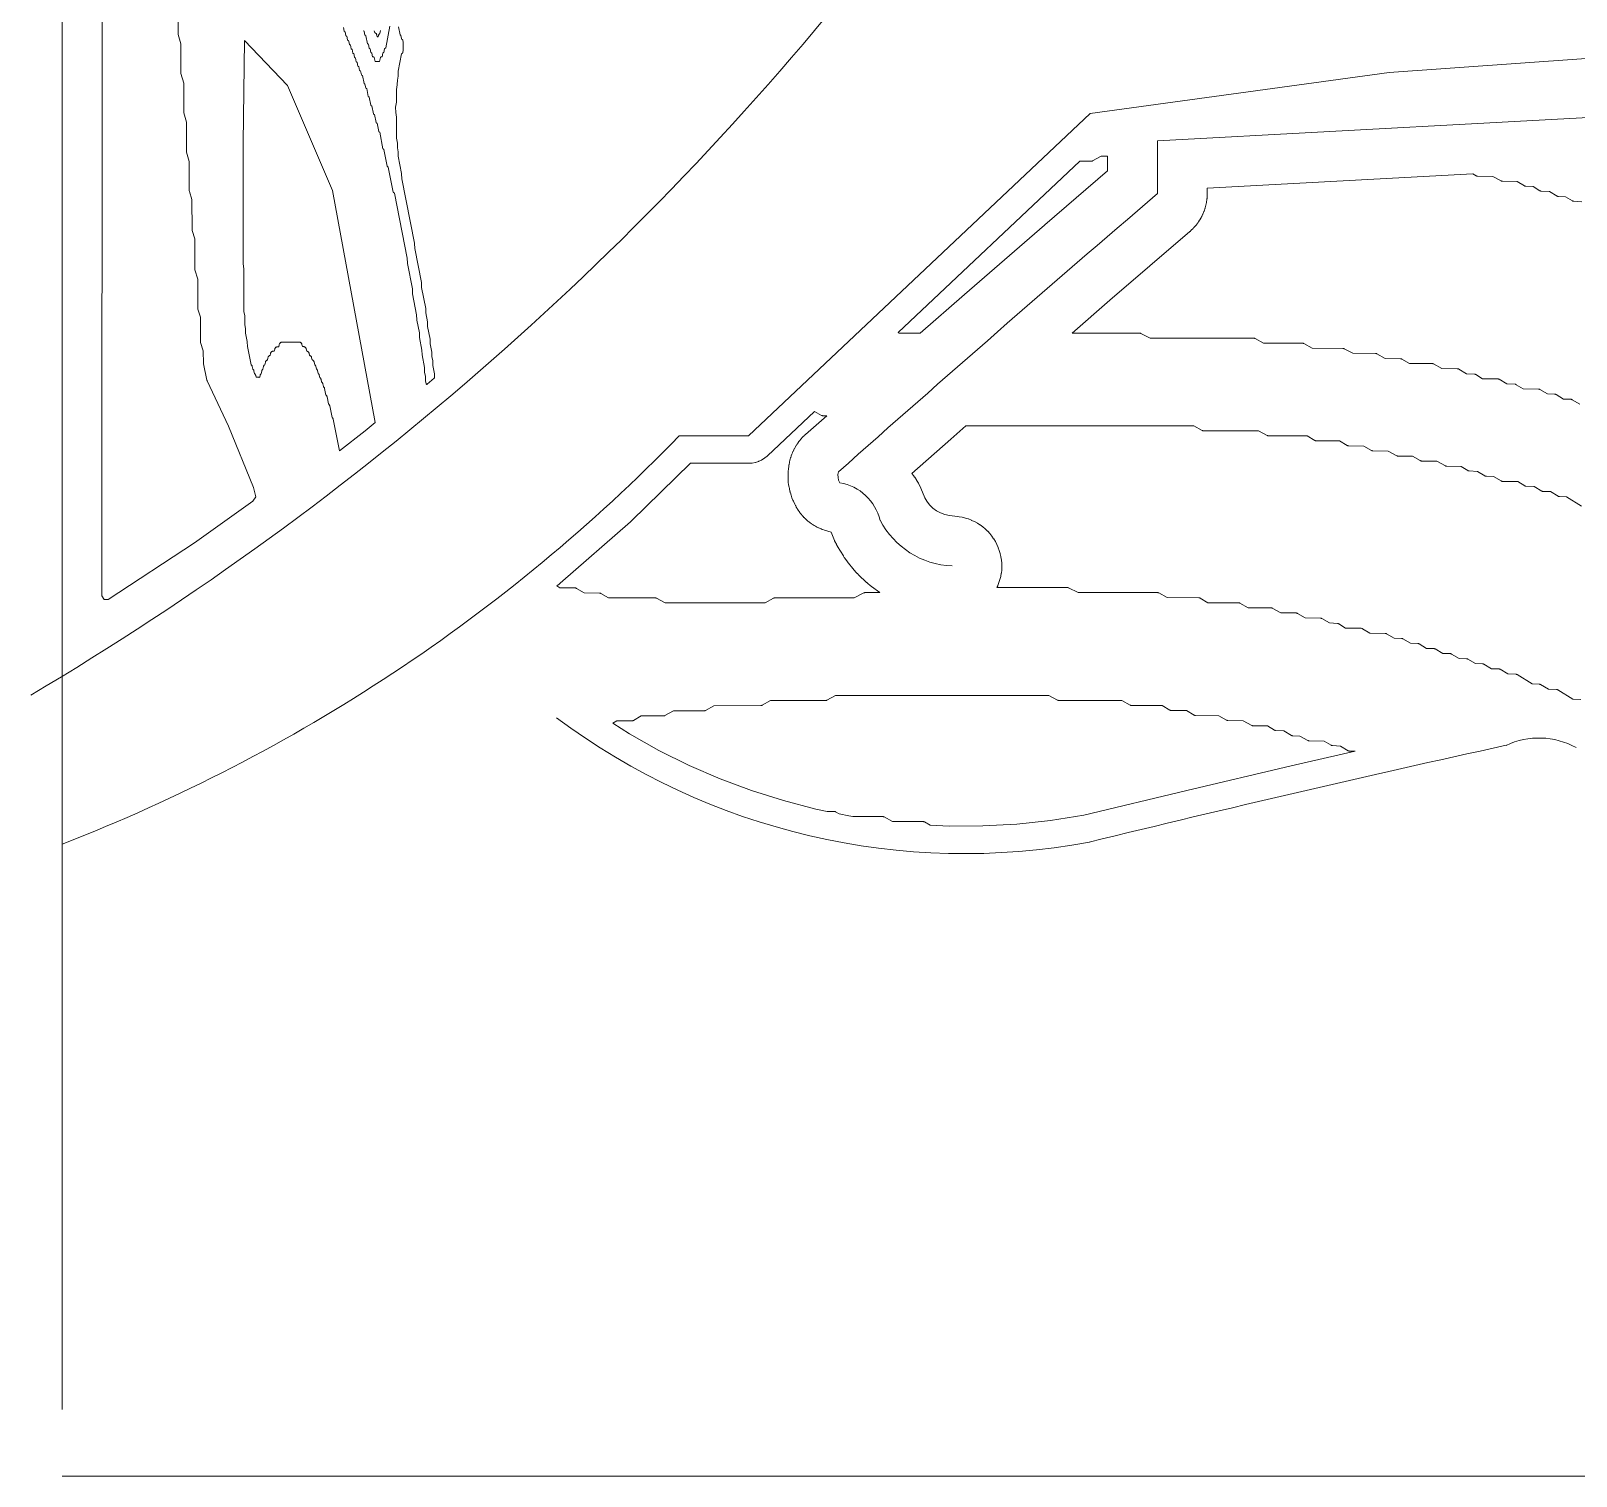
# Model space of a CAD drawing. Header units: inches. Extents: x 36 to 190, y -75 to 56.
# Drawn here: x 145.97 to 159.76, y -28.69 to -15.79 of the extents above; entities that cross this region are included whole.
import ezdxf

# ---------------------------------------------------------------- set-up
doc = ezdxf.new("R2010")
doc.units = ezdxf.units.IN
doc.layers.add('01_ORIGINAL_CAD', color=7, linetype='Continuous', lineweight=20)
doc.layers.add('03_ADDED_AREAS_SAME_COMPOSITION', color=7, linetype='Continuous', lineweight=15)

# ---------------------------------------------------------------- blocks, each defined once
blk = doc.blocks.new('06_WAVES')
at = {"layer": '01_ORIGINAL_CAD'}
for p, q in [((36.248, 17.906), (36.248, 55.9)), ((71.442, 17.312), (36.248, 17.312))]:
    blk.add_line(p, q, dxfattribs=at)
blk.add_lwpolyline([(53.65, 30.945), (50.4, 30.004), (48.095, 29.84), (45.427, 29.473), (42.376, 26.597), (41.758, 26.597, -0.10797), (36.248, 22.954)], format="xyb", dxfattribs=at)
blk.add_lwpolyline([(46.027, 28.759), (46.027, 29.23), (50.643, 29.479)], dxfattribs=at)
for centre, radius, start, end in [((22.02, 47.825), 27.364, 300.648, 321.9453), ((177.596, -125.015), 202.378, 130.55026, 131.62005), ((43.293, 26.24), 0.119, 162.5746, 211.3187), ((43.119, 25.741), 0.443, 13.2811, 80.611), ((44.225, 26.196), 0.761, 207.5896, 267.5639), ((44.306, 28.951), 6.083, 233.183, 280.5392), ((49.433, 23.211), 0.689, 61.2688, 115.2094), ((83.889, -134.15), 161.762, 102.40484, 103.75801)]:
    blk.add_arc(centre, radius, start, end, dxfattribs=at)
at = {"layer": '03_ADDED_AREAS_SAME_COMPOSITION'}
for points in [[(38.939, 30.212), (38.94, 30.211), (38.94, 30.211), (38.941, 30.211), (38.941, 30.211), (38.942, 30.21), (38.942, 30.21), (38.942, 30.209), (38.943, 30.209), (38.943, 30.208), (38.943, 30.208), (38.943, 30.207), (38.95, 30.174), (38.954, 30.173), (38.954, 30.173), (38.955, 30.173), (38.956, 30.172), (38.956, 30.172), (38.957, 30.172), (38.957, 30.171), (38.957, 30.171), (38.958, 30.17), (38.958, 30.17), (38.958, 30.169), (38.958, 30.169), (38.959, 30.168), (38.973, 30.097), (38.978, 30.095), (38.979, 30.095), (38.979, 30.094), (38.98, 30.094), (38.98, 30.094), (38.98, 30.093), (38.981, 30.093), (38.981, 30.092), (38.981, 30.092), (38.981, 30.091), (38.982, 30.091), (38.989, 30.057), (38.992, 30.056), (38.993, 30.056), (38.993, 30.056), (38.994, 30.056), (38.994, 30.056), (38.995, 30.055), (38.995, 30.055), (38.996, 30.054), (38.996, 30.054), (38.996, 30.053), (38.997, 30.053), (38.997, 30.052), (38.997, 30.052), (39.004, 30.018), (39.008, 30.018), (39.008, 30.017), (39.009, 30.017), (39.009, 30.017), (39.01, 30.017), (39.01, 30.016), (39.011, 30.016), (39.011, 30.016), (39.011, 30.015), (39.012, 30.015), (39.012, 30.014), (39.012, 30.013), (39.012, 30.013), (39.019, 29.98), (39.03, 29.979), (39.031, 29.979), (39.031, 29.979), (39.032, 29.978), (39.032, 29.978), (39.033, 29.978), (39.033, 29.978), (39.034, 29.977), (39.034, 29.977), (39.034, 29.976), (39.035, 29.976), (39.035, 29.975), (39.035, 29.975), (39.035, 29.974), (39.043, 29.94), (39.08, 29.94), (39.089, 29.975), (39.089, 29.975), (39.089, 29.976), (39.089, 29.976), (39.09, 29.977), (39.09, 29.977), (39.091, 29.978), (39.091, 29.978), (39.092, 29.978), (39.092, 29.979), (39.093, 29.979), (39.093, 29.979), (39.094, 29.979), (39.105, 29.98), (39.112, 30.013), (39.112, 30.014), (39.112, 30.014), (39.112, 30.015), (39.113, 30.015), (39.113, 30.016), (39.113, 30.016), (39.114, 30.017), (39.114, 30.017), (39.115, 30.017), (39.115, 30.018), (39.116, 30.018), (39.116, 30.018), (39.12, 30.019), (39.127, 30.052), (39.127, 30.053), (39.127, 30.053), (39.128, 30.054), (39.128, 30.054), (39.128, 30.055), (39.129, 30.055), (39.129, 30.056), (39.129, 30.056), (39.137, 30.061), (39.174, 30.253)], [(39.25, 30.247), (39.265, 30.176), (39.27, 30.174), (39.271, 30.173), (39.271, 30.173), (39.271, 30.173), (39.272, 30.172), (39.272, 30.172), (39.273, 30.172), (39.273, 30.171), (39.273, 30.171), (39.273, 30.17), (39.273, 30.169), (39.28, 30.136), (39.284, 30.135), (39.285, 30.135), (39.285, 30.135), (39.286, 30.135), (39.286, 30.134), (39.287, 30.134), (39.287, 30.134), (39.288, 30.133), (39.288, 30.133), (39.288, 30.132), (39.288, 30.132), (39.289, 30.131), (39.289, 30.131), (39.294, 30.105), (39.294, 30.104), (39.294, 30.103), (39.294, 30.043), (39.294, 30.043), (39.294, 30.042), (39.289, 30.016), (39.289, 30.016), (39.289, 30.015), (39.288, 30.015), (39.288, 30.014), (39.288, 30.014), (39.287, 30.013), (39.287, 30.013), (39.287, 30.012), (39.279, 30.007), (39.249, 29.851), (39.248, 29.81), (39.248, 29.809), (39.248, 29.809), (39.241, 29.773), (39.24, 29.732), (39.24, 29.731), (39.24, 29.731), (39.233, 29.688), (39.233, 29.576), (39.233, 29.576), (39.233, 29.575), (39.225, 29.532), (39.226, 29.482), (39.233, 29.443), (39.233, 29.442), (39.233, 29.442), (39.233, 29.253), (39.241, 29.21), (39.241, 29.209), (39.241, 29.209), (39.241, 29.167), (39.248, 29.132), (39.248, 29.131), (39.248, 29.131), (39.249, 29.093), (39.279, 28.938), (39.279, 28.937), (39.279, 28.937), (39.28, 28.892), (39.395, 28.316), (39.395, 28.315), (39.395, 28.315), (39.396, 28.27), (39.456, 27.966), (39.456, 27.965), (39.456, 27.965), (39.457, 27.92), (39.495, 27.733), (39.495, 27.732), (39.495, 27.732), (39.495, 27.694), (39.51, 27.616), (39.51, 27.616), (39.51, 27.615), (39.511, 27.574), (39.533, 27.461), (39.533, 27.46), (39.533, 27.46), (39.534, 27.418), (39.549, 27.344), (39.549, 27.343), (39.549, 27.343), (39.549, 27.305), (39.556, 27.266), (39.556, 27.266), (39.556, 27.265), (39.557, 27.224), (39.572, 27.15), (39.572, 27.149), (39.572, 27.149), (39.572, 27.116), (39.572, 27.115), (39.572, 27.115), (39.572, 27.114), (39.572, 27.114), (39.571, 27.113), (39.571, 27.113), (39.571, 27.112), (39.57, 27.112), (39.57, 27.111), (39.507, 27.057), (39.506, 27.057), (39.506, 27.057), (39.505, 27.056), (39.505, 27.056), (39.504, 27.056), (39.504, 27.056), (39.503, 27.056), (39.502, 27.056), (39.502, 27.056), (39.501, 27.056), (39.501, 27.056), (39.5, 27.056), (39.5, 27.057), (39.499, 27.057), (39.499, 27.058), (39.498, 27.058), (39.498, 27.058), (39.498, 27.059), (39.497, 27.059), (39.497, 27.06), (39.497, 27.061), (39.492, 27.087), (39.492, 27.088), (39.492, 27.088), (39.491, 27.126), (39.484, 27.165), (39.484, 27.165), (39.484, 27.166), (39.483, 27.207), (39.461, 27.32), (39.461, 27.321), (39.461, 27.321), (39.46, 27.363), (39.438, 27.476), (39.438, 27.476), (39.438, 27.477), (39.437, 27.518), (39.415, 27.631), (39.415, 27.632), (39.415, 27.632), (39.413, 27.677), (39.376, 27.865), (39.376, 27.865), (39.376, 27.866), (39.375, 27.91), (39.33, 28.137), (39.33, 28.137), (39.33, 28.138), (39.329, 28.182), (39.214, 28.763), (39.207, 28.768), (39.206, 28.768), (39.206, 28.768), (39.206, 28.769), (39.205, 28.769), (39.205, 28.77), (39.205, 28.77), (39.205, 28.771), (39.204, 28.771), (39.16, 28.996), (39.153, 29.001), (39.152, 29.001), (39.152, 29.001), (39.152, 29.002), (39.151, 29.002), (39.151, 29.003), (39.151, 29.003), (39.151, 29.004), (39.151, 29.004), (39.121, 29.153), (39.116, 29.156), (39.115, 29.156), (39.115, 29.156), (39.114, 29.156), (39.114, 29.157), (39.113, 29.157), (39.113, 29.158), (39.113, 29.158), (39.112, 29.159), (39.112, 29.159), (39.112, 29.16), (39.083, 29.309), (39.077, 29.311), (39.077, 29.311), (39.076, 29.312), (39.076, 29.312), (39.075, 29.312), (39.075, 29.313), (39.074, 29.313), (39.074, 29.314), (39.074, 29.314), (39.074, 29.315), (39.074, 29.315), (39.059, 29.387), (39.055, 29.388), (39.055, 29.388), (39.054, 29.389), (39.054, 29.389), (39.053, 29.389), (39.053, 29.39), (39.052, 29.39), (39.052, 29.39), (39.051, 29.391), (39.051, 29.391), (39.051, 29.392), (39.051, 29.392), (39.051, 29.393), (39.036, 29.464), (39.031, 29.466), (39.03, 29.467), (39.03, 29.467), (39.029, 29.467), (39.029, 29.468), (39.029, 29.468), (39.028, 29.469), (39.028, 29.469), (39.028, 29.47), (39.028, 29.47), (39.027, 29.471), (39.013, 29.542), (39.008, 29.544), (39.007, 29.544), (39.007, 29.545), (39.006, 29.545), (39.006, 29.545), (39.006, 29.546), (39.005, 29.546), (39.005, 29.547), (39.005, 29.547), (39.005, 29.548), (39.004, 29.548), (38.99, 29.619), (38.985, 29.622), (38.984, 29.622), (38.984, 29.622), (38.983, 29.623), (38.983, 29.623), (38.983, 29.624), (38.982, 29.624), (38.982, 29.624), (38.982, 29.625), (38.981, 29.626), (38.981, 29.626), (38.967, 29.697), (38.962, 29.699), (38.961, 29.7), (38.961, 29.7), (38.96, 29.7), (38.96, 29.701), (38.959, 29.701), (38.959, 29.702), (38.959, 29.702), (38.959, 29.703), (38.958, 29.703), (38.958, 29.704), (38.951, 29.737), (38.947, 29.738), (38.947, 29.738), (38.946, 29.738), (38.946, 29.739), (38.945, 29.739), (38.945, 29.739), (38.944, 29.74), (38.944, 29.74), (38.944, 29.741), (38.943, 29.741), (38.943, 29.742), (38.943, 29.742), (38.943, 29.743), (38.929, 29.814), (38.923, 29.816), (38.923, 29.816), (38.922, 29.817), (38.922, 29.817), (38.921, 29.817), (38.921, 29.818), (38.921, 29.818), (38.92, 29.819), (38.92, 29.819), (38.92, 29.82), (38.92, 29.82), (38.913, 29.854), (38.909, 29.854), (38.908, 29.855), (38.908, 29.855), (38.907, 29.855), (38.907, 29.855), (38.906, 29.856), (38.906, 29.856), (38.906, 29.857), (38.905, 29.857), (38.905, 29.858), (38.905, 29.858), (38.905, 29.859), (38.904, 29.859), (38.897, 29.893), (38.894, 29.893), (38.893, 29.893), (38.893, 29.894), (38.892, 29.894), (38.892, 29.894), (38.891, 29.895), (38.891, 29.895), (38.89, 29.895), (38.89, 29.896), (38.89, 29.896), (38.889, 29.897), (38.889, 29.897), (38.889, 29.898), (38.882, 29.931), (38.878, 29.932), (38.878, 29.932), (38.877, 29.933), (38.877, 29.933), (38.876, 29.933), (38.876, 29.933), (38.875, 29.934), (38.875, 29.934), (38.875, 29.935), (38.874, 29.935), (38.874, 29.936), (38.874, 29.936), (38.874, 29.937), (38.867, 29.97), (38.863, 29.971), (38.862, 29.971), (38.862, 29.971), (38.861, 29.972), (38.861, 29.972), (38.86, 29.972), (38.86, 29.973), (38.86, 29.973), (38.859, 29.974), (38.859, 29.974), (38.859, 29.975), (38.858, 29.975), (38.858, 29.976), (38.851, 30.009), (38.848, 30.01), (38.847, 30.01), (38.846, 30.01), (38.846, 30.01), (38.845, 30.011), (38.845, 30.011), (38.845, 30.011), (38.844, 30.012), (38.844, 30.012), (38.844, 30.013), (38.843, 30.013), (38.843, 30.014), (38.843, 30.014), (38.836, 30.048), (38.832, 30.049), (38.832, 30.049), (38.831, 30.049), (38.831, 30.049), (38.83, 30.05), (38.83, 30.05), (38.829, 30.05), (38.829, 30.051), (38.828, 30.051), (38.828, 30.052), (38.828, 30.052), (38.828, 30.053), (38.828, 30.053), (38.821, 30.087), (38.817, 30.088), (38.816, 30.088), (38.816, 30.088), (38.815, 30.088), (38.815, 30.088), (38.814, 30.089), (38.814, 30.089), (38.813, 30.09), (38.813, 30.09), (38.813, 30.091), (38.813, 30.091), (38.812, 30.092), (38.812, 30.092), (38.805, 30.126), (38.801, 30.126), (38.801, 30.126), (38.8, 30.127), (38.8, 30.127), (38.799, 30.127), (38.799, 30.128), (38.798, 30.128), (38.798, 30.128), (38.798, 30.129), (38.797, 30.129), (38.797, 30.13), (38.797, 30.13), (38.797, 30.131), (38.79, 30.164), (38.786, 30.165), (38.785, 30.165), (38.785, 30.166), (38.784, 30.166), (38.784, 30.166), (38.783, 30.166), (38.783, 30.167), (38.783, 30.167), (38.782, 30.168), (38.782, 30.168), (38.782, 30.169), (38.782, 30.169), (38.781, 30.17), (38.774, 30.203), (38.771, 30.204), (38.77, 30.204), (38.77, 30.204), (38.769, 30.205), (38.769, 30.205), (38.768, 30.205), (38.768, 30.206), (38.767, 30.206), (38.767, 30.207), (38.767, 30.207), (38.766, 30.208), (38.766, 30.208), (38.766, 30.209), (38.759, 30.242)], [(39.09, 30.215), (39.084, 30.189), (39.082, 30.188), (39.08, 30.185), (39.077, 30.183), (39.076, 30.18), (39.074, 30.177), (39.073, 30.173), (39.07, 30.158), (39.061, 30.158), (39.057, 30.175), (39.057, 30.178), (39.055, 30.181), (39.054, 30.184), (39.052, 30.187), (39.05, 30.189), (39.047, 30.191), (39.045, 30.192), (39.042, 30.194), (39.039, 30.195), (39.039, 30.195), (39.035, 30.212)], [(37.282, 30.457), (37.283, 30.187), (37.283, 30.183), (37.284, 30.18), (37.308, 30.096), (37.308, 29.837), (37.308, 29.833), (37.309, 29.83), (37.333, 29.746), (37.333, 29.487), (37.333, 29.483), (37.334, 29.48), (37.358, 29.396), (37.358, 29.137), (37.358, 29.133), (37.359, 29.13), (37.383, 29.046), (37.383, 28.787), (37.383, 28.783), (37.384, 28.779), (37.407, 28.706), (37.408, 28.437), (37.408, 28.433), (37.409, 28.429), (37.432, 28.356), (37.433, 28.087), (37.433, 28.083), (37.434, 28.08), (37.458, 27.996), (37.458, 27.737), (37.458, 27.733), (37.459, 27.729), (37.482, 27.656), (37.483, 27.437), (37.483, 27.433), (37.484, 27.429), (37.507, 27.356), (37.51, 27.244), (37.51, 27.239), (37.541, 27.094), (37.542, 27.091), (37.543, 27.088), (37.733, 26.683), (37.957, 26.135), (37.977, 26.052), (37.951, 26.015), (37.429, 25.643), (36.659, 25.135), (36.622, 25.136), (36.603, 25.169), (36.604, 30.572)], [(49.798, 26.88), (49.73, 26.92), (49.727, 26.922), (49.724, 26.923), (49.721, 26.924), (49.718, 26.924), (49.653, 26.926), (49.585, 26.966), (49.582, 26.967), (49.579, 26.968), (49.576, 26.969), (49.573, 26.969), (49.508, 26.971), (49.44, 27.011), (49.437, 27.013), (49.434, 27.014), (49.431, 27.014), (49.428, 27.015), (49.291, 27.016), (49.23, 27.054), (49.228, 27.055), (49.225, 27.056), (49.222, 27.057), (49.219, 27.057), (49.147, 27.061), (49.078, 27.102), (49.075, 27.103), (49.072, 27.104), (49.069, 27.105), (49.066, 27.105), (48.929, 27.107), (48.869, 27.144), (48.866, 27.146), (48.863, 27.147), (48.86, 27.148), (48.857, 27.148), (48.785, 27.152), (48.716, 27.192), (48.713, 27.194), (48.71, 27.195), (48.707, 27.196), (48.704, 27.196), (48.567, 27.198), (48.491, 27.239), (48.488, 27.241), (48.485, 27.242), (48.482, 27.242), (48.479, 27.243), (48.278, 27.243), (48.21, 27.283), (48.207, 27.284), (48.204, 27.285), (48.201, 27.286), (48.197, 27.286), (48.06, 27.288), (47.984, 27.33), (47.982, 27.331), (47.979, 27.332), (47.975, 27.333), (47.972, 27.333), (47.771, 27.334), (47.695, 27.375), (47.692, 27.377), (47.689, 27.378), (47.686, 27.378), (47.683, 27.378), (47.409, 27.379), (47.333, 27.421), (47.33, 27.422), (47.327, 27.423), (47.324, 27.423), (47.321, 27.424), (46.975, 27.424), (46.899, 27.466), (46.896, 27.467), (46.893, 27.468), (46.89, 27.469), (46.887, 27.469), (45.962, 27.469), (45.878, 27.512), (45.875, 27.513), (45.872, 27.514), (45.87, 27.514), (45.867, 27.514), (45.264, 27.514), (45.601, 27.807), (46.317, 28.422), (46.318, 28.422), (46.328, 28.432), (46.329, 28.433), (46.329, 28.433), (46.33, 28.434), (46.331, 28.435), (46.343, 28.446), (46.344, 28.447), (46.348, 28.451), (46.349, 28.452), (46.35, 28.454), (46.351, 28.455), (46.353, 28.456), (46.356, 28.46), (46.368, 28.474), (46.369, 28.475), (46.369, 28.475), (46.37, 28.476), (46.371, 28.477), (46.381, 28.49), (46.382, 28.491), (46.385, 28.495), (46.386, 28.497), (46.387, 28.498), (46.388, 28.5), (46.389, 28.501), (46.392, 28.506), (46.402, 28.521), (46.403, 28.522), (46.403, 28.522), (46.404, 28.523), (46.405, 28.524), (46.413, 28.539), (46.414, 28.54), (46.416, 28.544), (46.417, 28.546), (46.418, 28.548), (46.419, 28.549), (46.42, 28.551), (46.422, 28.556), (46.43, 28.572), (46.431, 28.573), (46.431, 28.574), (46.431, 28.574), (46.432, 28.576), (46.438, 28.591), (46.439, 28.592), (46.441, 28.597), (46.442, 28.599), (46.442, 28.6), (46.443, 28.602), (46.444, 28.604), (46.446, 28.609), (46.451, 28.626), (46.452, 28.627), (46.452, 28.628), (46.452, 28.629), (46.453, 28.63), (46.457, 28.646), (46.457, 28.647), (46.459, 28.652), (46.459, 28.654), (46.46, 28.656), (46.46, 28.658), (46.46, 28.66), (46.462, 28.665), (46.465, 28.682), (46.465, 28.684), (46.465, 28.685), (46.466, 28.685), (46.466, 28.687), (46.468, 28.703), (46.468, 28.704), (46.469, 28.71), (46.469, 28.711), (46.469, 28.713), (46.47, 28.715), (46.47, 28.717), (46.47, 28.723), (46.471, 28.74), (46.471, 28.742), (46.471, 28.742), (46.471, 28.743), (46.471, 28.744), (46.472, 28.758), (46.472, 28.759), (46.472, 28.808), (48.842, 28.936), (48.871, 28.919), (48.874, 28.917), (48.877, 28.916), (48.88, 28.916), (48.883, 28.915), (49.02, 28.913), (49.096, 28.872), (49.099, 28.87), (49.102, 28.869), (49.105, 28.869), (49.108, 28.869), (49.237, 28.868), (49.305, 28.828), (49.308, 28.827), (49.311, 28.826), (49.314, 28.825), (49.317, 28.825), (49.381, 28.823), (49.442, 28.785), (49.445, 28.784), (49.448, 28.783), (49.451, 28.782), (49.454, 28.782), (49.526, 28.778), (49.595, 28.737), (49.597, 28.736), (49.6, 28.735), (49.603, 28.734), (49.607, 28.734), (49.671, 28.732), (49.732, 28.695), (49.735, 28.693), (49.737, 28.692), (49.74, 28.691), (49.744, 28.691), (49.816, 28.687)], [(49.806, 24.243), (49.734, 24.247), (49.6, 24.33), (49.598, 24.331), (49.595, 24.332), (49.592, 24.333), (49.589, 24.333), (49.517, 24.337), (49.448, 24.378), (49.445, 24.379), (49.442, 24.38), (49.439, 24.381), (49.436, 24.381), (49.372, 24.383), (49.238, 24.466), (49.236, 24.467), (49.233, 24.468), (49.23, 24.469), (49.227, 24.469), (49.155, 24.473), (49.086, 24.514), (49.083, 24.515), (49.08, 24.516), (49.077, 24.517), (49.074, 24.517), (49.009, 24.519), (48.941, 24.559), (48.938, 24.56), (48.936, 24.561), (48.932, 24.562), (48.929, 24.562), (48.865, 24.564), (48.797, 24.604), (48.794, 24.606), (48.791, 24.607), (48.788, 24.608), (48.785, 24.608), (48.72, 24.61), (48.652, 24.65), (48.649, 24.651), (48.646, 24.652), (48.643, 24.653), (48.64, 24.653), (48.575, 24.655), (48.507, 24.695), (48.504, 24.696), (48.501, 24.697), (48.498, 24.698), (48.495, 24.698), (48.43, 24.7), (48.362, 24.74), (48.359, 24.742), (48.356, 24.743), (48.353, 24.744), (48.35, 24.744), (48.286, 24.746), (48.217, 24.786), (48.215, 24.787), (48.212, 24.788), (48.209, 24.789), (48.205, 24.789), (48.141, 24.791), (48.073, 24.831), (48.07, 24.832), (48.067, 24.834), (48.064, 24.834), (48.06, 24.834), (47.924, 24.836), (47.856, 24.876), (47.853, 24.878), (47.85, 24.879), (47.846, 24.88), (47.843, 24.88), (47.707, 24.882), (47.646, 24.919), (47.643, 24.92), (47.64, 24.922), (47.637, 24.922), (47.634, 24.923), (47.562, 24.927), (47.494, 24.967), (47.491, 24.968), (47.488, 24.97), (47.485, 24.97), (47.481, 24.97), (47.345, 24.972), (47.277, 25.012), (47.274, 25.014), (47.271, 25.015), (47.268, 25.015), (47.264, 25.016), (47.127, 25.018), (47.051, 25.059), (47.048, 25.061), (47.045, 25.062), (47.042, 25.062), (47.039, 25.062), (46.838, 25.063), (46.762, 25.105), (46.759, 25.106), (46.756, 25.107), (46.753, 25.108), (46.75, 25.108), (46.476, 25.108), (46.408, 25.148), (46.406, 25.15), (46.402, 25.151), (46.399, 25.151), (46.396, 25.152), (46.114, 25.153), (46.038, 25.195), (46.036, 25.196), (46.033, 25.197), (46.029, 25.198), (46.026, 25.198), (45.318, 25.198), (45.234, 25.241), (45.231, 25.242), (45.229, 25.243), (45.226, 25.244), (45.223, 25.244), (44.593, 25.243), (44.601, 25.259), (44.601, 25.261), (44.612, 25.287), (44.612, 25.289), (44.62, 25.314), (44.621, 25.315), (44.627, 25.343), (44.628, 25.345), (44.632, 25.371), (44.633, 25.372), (44.636, 25.401), (44.636, 25.403), (44.637, 25.429), (44.637, 25.43), (44.636, 25.459), (44.636, 25.461), (44.634, 25.487), (44.634, 25.488), (44.629, 25.517), (44.629, 25.519), (44.623, 25.544), (44.623, 25.546), (44.615, 25.573), (44.614, 25.575), (44.605, 25.599), (44.605, 25.601), (44.593, 25.627), (44.593, 25.629), (44.58, 25.652), (44.58, 25.653), (44.565, 25.678), (44.564, 25.679), (44.549, 25.701), (44.548, 25.702), (44.53, 25.725), (44.529, 25.726), (44.511, 25.745), (44.51, 25.746), (44.489, 25.766), (44.488, 25.767), (44.468, 25.784), (44.467, 25.785), (44.443, 25.802), (44.442, 25.803), (44.42, 25.817), (44.419, 25.818), (44.393, 25.832), (44.392, 25.832), (44.368, 25.843), (44.367, 25.844), (44.34, 25.855), (44.338, 25.855), (44.313, 25.863), (44.312, 25.863), (44.284, 25.87), (44.282, 25.871), (44.256, 25.875), (44.256, 25.875), (44.241, 25.877), (44.241, 25.877), (44.169, 25.885), (44.129, 25.895), (44.091, 25.91), (44.055, 25.929), (44.022, 25.953), (43.993, 25.982), (43.967, 26.014), (43.949, 26.043), (43.914, 26.13), (43.914, 26.131), (43.908, 26.145), (43.907, 26.146), (43.894, 26.173), (43.893, 26.174), (43.877, 26.202), (43.876, 26.204), (43.86, 26.228), (43.859, 26.229), (43.849, 26.242), (43.849, 26.242), (43.834, 26.261), (44.181, 26.568), (44.317, 26.687), (46.352, 26.687), (46.427, 26.646), (46.43, 26.644), (46.433, 26.643), (46.436, 26.643), (46.44, 26.642), (46.93, 26.642), (47.006, 26.6), (47.009, 26.599), (47.012, 26.598), (47.015, 26.597), (47.018, 26.597), (47.364, 26.597), (47.432, 26.557), (47.435, 26.556), (47.438, 26.554), (47.441, 26.554), (47.444, 26.554), (47.653, 26.552), (47.721, 26.512), (47.724, 26.51), (47.727, 26.509), (47.73, 26.509), (47.734, 26.508), (47.87, 26.506), (47.938, 26.466), (47.941, 26.465), (47.944, 26.464), (47.947, 26.463), (47.951, 26.463), (48.088, 26.461), (48.164, 26.419), (48.167, 26.418), (48.17, 26.417), (48.173, 26.416), (48.176, 26.416), (48.305, 26.416), (48.372, 26.376), (48.375, 26.374), (48.378, 26.373), (48.382, 26.373), (48.385, 26.372), (48.522, 26.371), (48.598, 26.329), (48.601, 26.327), (48.604, 26.326), (48.607, 26.326), (48.61, 26.326), (48.738, 26.325), (48.799, 26.288), (48.802, 26.286), (48.805, 26.285), (48.808, 26.285), (48.811, 26.284), (48.883, 26.28), (48.951, 26.24), (48.954, 26.238), (48.957, 26.237), (48.96, 26.237), (48.963, 26.236), (49.028, 26.235), (49.096, 26.195), (49.099, 26.193), (49.102, 26.192), (49.105, 26.191), (49.109, 26.191), (49.245, 26.189), (49.306, 26.152), (49.308, 26.15), (49.311, 26.149), (49.314, 26.149), (49.317, 26.148), (49.39, 26.144), (49.458, 26.104), (49.461, 26.102), (49.464, 26.101), (49.467, 26.101), (49.47, 26.1), (49.535, 26.099), (49.603, 26.059), (49.606, 26.057), (49.609, 26.056), (49.612, 26.055), (49.615, 26.055), (49.679, 26.053), (49.812, 25.971)]]:
    blk.add_lwpolyline(points, dxfattribs=at)
for points in [[(37.935, 27.231), (37.902, 27.396), (37.901, 27.436), (37.901, 27.44), (37.886, 27.513), (37.886, 27.548), (37.886, 27.553), (37.879, 27.59), (37.878, 27.665), (37.878, 27.669), (37.871, 27.707), (37.871, 28.084), (37.871, 28.088), (37.863, 28.134), (37.863, 29.213), (37.876, 30.125), (38.259, 29.723), (38.661, 28.788), (39.043, 26.716), (38.953, 26.642), (38.724, 26.464), (38.668, 26.746), (38.668, 26.749), (38.666, 26.752), (38.665, 26.755), (38.663, 26.757), (38.661, 26.76), (38.659, 26.762), (38.658, 26.762), (38.637, 26.866), (38.636, 26.869), (38.635, 26.872), (38.633, 26.875), (38.631, 26.878), (38.628, 26.88), (38.626, 26.882), (38.613, 26.945), (38.612, 26.949), (38.611, 26.952), (38.61, 26.954), (38.608, 26.957), (38.605, 26.959), (38.603, 26.961), (38.591, 27.021), (38.59, 27.024), (38.589, 27.027), (38.587, 27.03), (38.585, 27.033), (38.582, 27.035), (38.58, 27.037), (38.575, 27.062), (38.574, 27.065), (38.573, 27.068), (38.571, 27.071), (38.569, 27.073), (38.567, 27.076), (38.564, 27.078), (38.564, 27.078), (38.559, 27.101), (38.558, 27.104), (38.557, 27.107), (38.556, 27.11), (38.554, 27.112), (38.551, 27.115), (38.549, 27.116), (38.549, 27.117), (38.544, 27.14), (38.543, 27.143), (38.542, 27.146), (38.54, 27.149), (38.538, 27.151), (38.536, 27.153), (38.534, 27.155), (38.533, 27.155), (38.529, 27.179), (38.528, 27.182), (38.526, 27.185), (38.525, 27.187), (38.523, 27.19), (38.521, 27.192), (38.518, 27.194), (38.518, 27.194), (38.513, 27.217), (38.512, 27.221), (38.511, 27.223), (38.51, 27.226), (38.508, 27.229), (38.505, 27.231), (38.503, 27.233), (38.503, 27.233), (38.498, 27.256), (38.497, 27.259), (38.496, 27.262), (38.494, 27.265), (38.492, 27.267), (38.49, 27.27), (38.488, 27.272), (38.485, 27.273), (38.482, 27.275), (38.479, 27.275), (38.479, 27.276), (38.475, 27.295), (38.474, 27.298), (38.473, 27.301), (38.471, 27.304), (38.469, 27.306), (38.467, 27.309), (38.465, 27.31), (38.462, 27.312), (38.459, 27.313), (38.456, 27.314), (38.456, 27.314), (38.452, 27.334), (38.451, 27.337), (38.45, 27.34), (38.448, 27.343), (38.446, 27.345), (38.444, 27.347), (38.442, 27.349), (38.439, 27.351), (38.436, 27.352), (38.433, 27.353), (38.433, 27.353), (38.428, 27.374), (38.427, 27.378), (38.425, 27.381), (38.424, 27.383), (38.422, 27.386), (38.419, 27.388), (38.416, 27.39), (38.413, 27.392), (38.41, 27.393), (38.407, 27.394), (38.404, 27.394), (38.394, 27.394), (38.389, 27.413), (38.388, 27.416), (38.387, 27.419), (38.385, 27.422), (38.383, 27.425), (38.381, 27.427), (38.378, 27.429), (38.375, 27.431), (38.372, 27.432), (38.368, 27.432), (38.365, 27.433), (38.21, 27.432), (38.207, 27.432), (38.204, 27.432), (38.201, 27.43), (38.198, 27.429), (38.195, 27.427), (38.193, 27.425), (38.19, 27.422), (38.189, 27.42), (38.187, 27.417), (38.186, 27.413), (38.181, 27.392), (38.169, 27.392), (38.166, 27.391), (38.163, 27.39), (38.16, 27.389), (38.157, 27.388), (38.154, 27.386), (38.152, 27.383), (38.15, 27.381), (38.148, 27.378), (38.147, 27.375), (38.146, 27.372), (38.142, 27.353), (38.131, 27.353), (38.127, 27.352), (38.124, 27.351), (38.121, 27.35), (38.118, 27.349), (38.116, 27.347), (38.113, 27.344), (38.111, 27.342), (38.11, 27.339), (38.108, 27.336), (38.108, 27.333), (38.104, 27.314), (38.103, 27.314), (38.099, 27.313), (38.097, 27.311), (38.094, 27.309), (38.091, 27.307), (38.089, 27.304), (38.088, 27.302), (38.086, 27.299), (38.085, 27.295), (38.081, 27.274), (38.08, 27.274), (38.077, 27.273), (38.074, 27.272), (38.072, 27.27), (38.069, 27.268), (38.067, 27.266), (38.065, 27.263), (38.064, 27.261), (38.062, 27.258), (38.062, 27.255), (38.057, 27.231), (38.056, 27.231), (38.054, 27.229), (38.052, 27.227), (38.05, 27.225), (38.048, 27.222), (38.047, 27.219), (38.046, 27.216), (38.041, 27.192), (38.041, 27.192), (38.039, 27.19), (38.036, 27.188), (38.034, 27.186), (38.033, 27.183), (38.032, 27.18), (38.031, 27.177), (38.026, 27.152), (38.023, 27.15), (38.021, 27.148), (38.019, 27.145), (38.017, 27.142), (38.016, 27.139), (38.015, 27.136), (38.012, 27.12), (38.009, 27.12), (38.006, 27.12), (38.003, 27.119), (38, 27.12), (37.997, 27.12), (37.979, 27.12), (37.976, 27.135), (37.975, 27.139), (37.974, 27.142), (37.972, 27.145), (37.97, 27.147), (37.968, 27.15), (37.965, 27.151), (37.96, 27.177), (37.959, 27.18), (37.958, 27.183), (37.957, 27.185), (37.955, 27.188), (37.952, 27.19), (37.95, 27.192), (37.95, 27.192), (37.945, 27.215), (37.944, 27.218), (37.943, 27.221), (37.941, 27.224), (37.939, 27.227), (37.937, 27.229)], [(43.721, 27.513), (43.711, 27.519), (45.334, 29.048), (45.436, 29.048), (45.439, 29.049), (45.442, 29.049), (45.445, 29.05), (45.448, 29.052), (45.523, 29.093), (45.582, 29.093), (45.582, 28.963), (45.021, 28.481), (45.021, 28.481), (45.02, 28.48), (45.02, 28.48), (45.019, 28.48), (45.019, 28.48), (45.019, 28.479), (45.019, 28.479), (44.305, 27.86), (44.305, 27.86), (44.305, 27.86), (44.305, 27.86), (44.304, 27.859), (44.304, 27.859), (44.304, 27.859), (44.304, 27.859), (43.909, 27.513)], [(42.814, 25.943), (42.814, 25.942), (42.816, 25.939), (42.817, 25.938), (42.821, 25.932), (42.824, 25.926), (42.825, 25.925), (42.827, 25.922), (42.833, 25.914), (42.834, 25.913), (42.838, 25.908), (42.841, 25.904), (42.842, 25.902), (42.848, 25.896), (42.848, 25.895), (42.85, 25.892), (42.851, 25.891), (42.856, 25.886), (42.861, 25.881), (42.862, 25.879), (42.864, 25.877), (42.871, 25.869), (42.872, 25.868), (42.876, 25.865), (42.88, 25.86), (42.881, 25.859), (42.887, 25.854), (42.888, 25.853), (42.891, 25.85), (42.892, 25.849), (42.897, 25.845), (42.902, 25.84), (42.903, 25.839), (42.906, 25.837), (42.914, 25.83), (42.915, 25.829), (42.92, 25.826), (42.924, 25.823), (42.925, 25.822), (42.932, 25.817), (42.933, 25.816), (42.936, 25.814), (42.937, 25.813), (42.943, 25.809), (42.949, 25.805), (42.95, 25.804), (42.953, 25.803), (42.962, 25.797), (42.963, 25.796), (42.968, 25.794), (42.973, 25.791), (42.974, 25.79), (42.982, 25.786), (42.983, 25.785), (42.986, 25.784), (42.987, 25.783), (42.994, 25.78), (43, 25.777), (43.001, 25.776), (43.004, 25.775), (43.014, 25.77), (43.015, 25.77), (43.02, 25.768), (43.025, 25.766), (43.027, 25.765), (43.035, 25.762), (43.036, 25.762), (43.039, 25.76), (43.04, 25.76), (43.053, 25.755), (43.054, 25.755), (43.113, 25.736), (43.137, 25.678), (43.137, 25.677), (43.143, 25.664), (43.143, 25.663), (43.144, 25.66), (43.149, 25.65), (43.15, 25.648), (43.152, 25.644), (43.154, 25.64), (43.155, 25.638), (43.16, 25.63), (43.16, 25.628), (43.162, 25.625), (43.162, 25.624), (43.17, 25.612), (43.17, 25.611), (43.223, 25.525), (43.223, 25.524), (43.231, 25.512), (43.231, 25.511), (43.247, 25.49), (43.247, 25.489), (43.256, 25.478), (43.256, 25.477), (43.319, 25.399), (43.32, 25.399), (43.329, 25.388), (43.329, 25.387), (43.347, 25.368), (43.348, 25.368), (43.358, 25.357), (43.358, 25.357), (43.43, 25.289), (43.431, 25.288), (43.441, 25.279), (43.442, 25.278), (43.462, 25.261), (43.463, 25.261), (43.474, 25.252), (43.474, 25.252), (43.548, 25.198), (43.415, 25.198), (43.412, 25.197), (43.409, 25.197), (43.406, 25.196), (43.404, 25.195), (43.32, 25.152), (42.612, 25.151), (42.608, 25.151), (42.605, 25.15), (42.602, 25.149), (42.599, 25.148), (42.524, 25.106), (41.631, 25.106), (41.555, 25.148), (41.552, 25.149), (41.549, 25.15), (41.546, 25.151), (41.543, 25.151), (41.125, 25.151), (41.057, 25.191), (41.054, 25.192), (41.051, 25.194), (41.048, 25.194), (41.045, 25.194), (40.908, 25.196), (40.84, 25.236), (40.837, 25.238), (40.834, 25.239), (40.831, 25.24), (40.828, 25.24), (40.691, 25.242), (40.665, 25.258), (40.685, 25.274), (40.686, 25.274), (40.695, 25.282), (40.695, 25.282), (41.322, 25.83), (41.322, 25.831), (41.331, 25.839), (41.331, 25.839), (41.858, 26.352), (42.376, 26.352), (42.378, 26.352), (42.405, 26.353), (42.408, 26.354), (42.436, 26.359), (42.439, 26.36), (42.465, 26.368), (42.468, 26.37), (42.493, 26.381), (42.496, 26.383), (42.519, 26.398), (42.522, 26.4), (42.543, 26.417), (42.544, 26.418), (42.965, 26.815), (43.028, 26.78), (43.031, 26.779), (43.034, 26.778), (43.037, 26.777), (43.04, 26.777), (43.074, 26.777), (42.884, 26.609), (42.884, 26.609), (42.873, 26.599), (42.872, 26.598), (42.864, 26.59), (42.856, 26.581), (42.855, 26.581), (42.845, 26.57), (42.844, 26.569), (42.844, 26.568), (42.843, 26.568), (42.834, 26.556), (42.833, 26.556), (42.826, 26.546), (42.818, 26.537), (42.818, 26.536), (42.809, 26.524), (42.809, 26.523), (42.808, 26.522), (42.808, 26.521), (42.8, 26.509), (42.799, 26.508), (42.794, 26.498), (42.788, 26.487), (42.787, 26.486), (42.78, 26.473), (42.78, 26.473), (42.779, 26.472), (42.779, 26.471), (42.773, 26.457), (42.772, 26.456), (42.768, 26.445), (42.763, 26.434), (42.763, 26.434), (42.758, 26.42), (42.757, 26.419), (42.757, 26.418), (42.757, 26.417), (42.753, 26.403), (42.752, 26.402), (42.749, 26.39), (42.746, 26.379), (42.746, 26.378), (42.743, 26.364), (42.743, 26.363), (42.738, 26.338), (42.737, 26.338), (42.735, 26.326), (42.735, 26.325), (42.732, 26.304), (42.732, 26.303), (42.73, 26.28), (42.73, 26.278), (42.729, 26.257), (42.729, 26.256), (42.729, 26.245), (42.729, 26.244), (42.729, 26.219), (42.729, 26.218), (42.73, 26.207), (42.73, 26.206), (42.731, 26.185), (42.731, 26.184), (42.734, 26.161), (42.734, 26.159), (42.738, 26.138), (42.738, 26.138), (42.741, 26.126), (42.741, 26.126), (42.746, 26.101), (42.747, 26.101), (42.749, 26.089), (42.75, 26.089), (42.756, 26.068), (42.756, 26.067), (42.764, 26.045), (42.764, 26.044), (42.772, 26.024), (42.772, 26.023), (42.777, 26.013), (42.777, 26.012), (42.788, 25.989), (42.788, 25.988), (42.795, 25.975), (42.795, 25.975), (42.797, 25.972), (42.802, 25.963), (42.802, 25.962), (42.805, 25.957), (42.808, 25.952), (42.809, 25.95)], [(45.057, 24.28), (45.133, 24.238), (45.136, 24.237), (45.139, 24.236), (45.142, 24.236), (45.145, 24.235), (45.708, 24.235), (45.784, 24.193), (45.787, 24.192), (45.79, 24.191), (45.793, 24.19), (45.796, 24.19), (46.07, 24.19), (46.138, 24.15), (46.14, 24.148), (46.143, 24.147), (46.147, 24.147), (46.15, 24.146), (46.287, 24.145), (46.355, 24.105), (46.358, 24.103), (46.361, 24.102), (46.364, 24.101), (46.367, 24.101), (46.576, 24.099), (46.644, 24.059), (46.647, 24.058), (46.65, 24.057), (46.653, 24.056), (46.656, 24.056), (46.793, 24.054), (46.869, 24.012), (46.872, 24.011), (46.875, 24.01), (46.878, 24.009), (46.881, 24.009), (47.01, 24.009), (47.071, 23.971), (47.073, 23.97), (47.076, 23.969), (47.079, 23.968), (47.082, 23.968), (47.154, 23.964), (47.223, 23.923), (47.226, 23.922), (47.229, 23.921), (47.232, 23.92), (47.235, 23.92), (47.299, 23.918), (47.368, 23.878), (47.371, 23.877), (47.374, 23.876), (47.377, 23.875), (47.38, 23.875), (47.516, 23.873), (47.577, 23.835), (47.58, 23.834), (47.583, 23.833), (47.586, 23.832), (47.589, 23.832), (47.661, 23.828), (47.73, 23.787), (47.732, 23.786), (47.735, 23.785), (47.738, 23.784), (47.742, 23.784), (47.791, 23.783), (47.222, 23.652), (47.221, 23.652), (47.22, 23.652), (47.22, 23.652), (46.29, 23.433), (46.29, 23.433), (46.289, 23.433), (46.289, 23.433), (45.37, 23.21), (45.072, 23.163), (44.77, 23.131), (44.468, 23.115), (44.167, 23.114), (43.999, 23.122), (43.948, 23.151), (43.945, 23.152), (43.942, 23.153), (43.939, 23.154), (43.935, 23.154), (43.662, 23.154), (43.586, 23.196), (43.583, 23.198), (43.58, 23.198), (43.577, 23.199), (43.574, 23.199), (43.306, 23.2), (43.272, 23.205), (43.186, 23.222), (43.152, 23.241), (43.149, 23.243), (43.146, 23.244), (43.143, 23.244), (43.14, 23.244), (43.079, 23.245), (42.978, 23.265), (42.689, 23.341), (42.403, 23.431), (42.122, 23.536), (41.846, 23.656), (41.576, 23.79), (41.312, 23.938), (41.164, 24.032), (41.2, 24.052), (41.337, 24.053), (41.34, 24.054), (41.344, 24.054), (41.347, 24.055), (41.35, 24.057), (41.417, 24.097), (41.618, 24.098), (41.621, 24.098), (41.625, 24.098), (41.628, 24.099), (41.63, 24.101), (41.706, 24.142), (41.98, 24.143), (41.983, 24.143), (41.986, 24.144), (41.989, 24.145), (41.992, 24.146), (42.067, 24.188), (42.486, 24.189), (42.489, 24.189), (42.492, 24.19), (42.495, 24.191), (42.498, 24.192), (42.573, 24.234), (43.064, 24.234), (43.067, 24.235), (43.07, 24.235), (43.073, 24.236), (43.076, 24.238), (43.152, 24.279)]]:
    blk.add_lwpolyline(points, close=True, dxfattribs=at)

msp = doc.modelspace()

# ---------------------------------------------------------------- block references
msp.add_blockref('06_WAVES', (110, -46))

doc.saveas('drawing.dxf')
